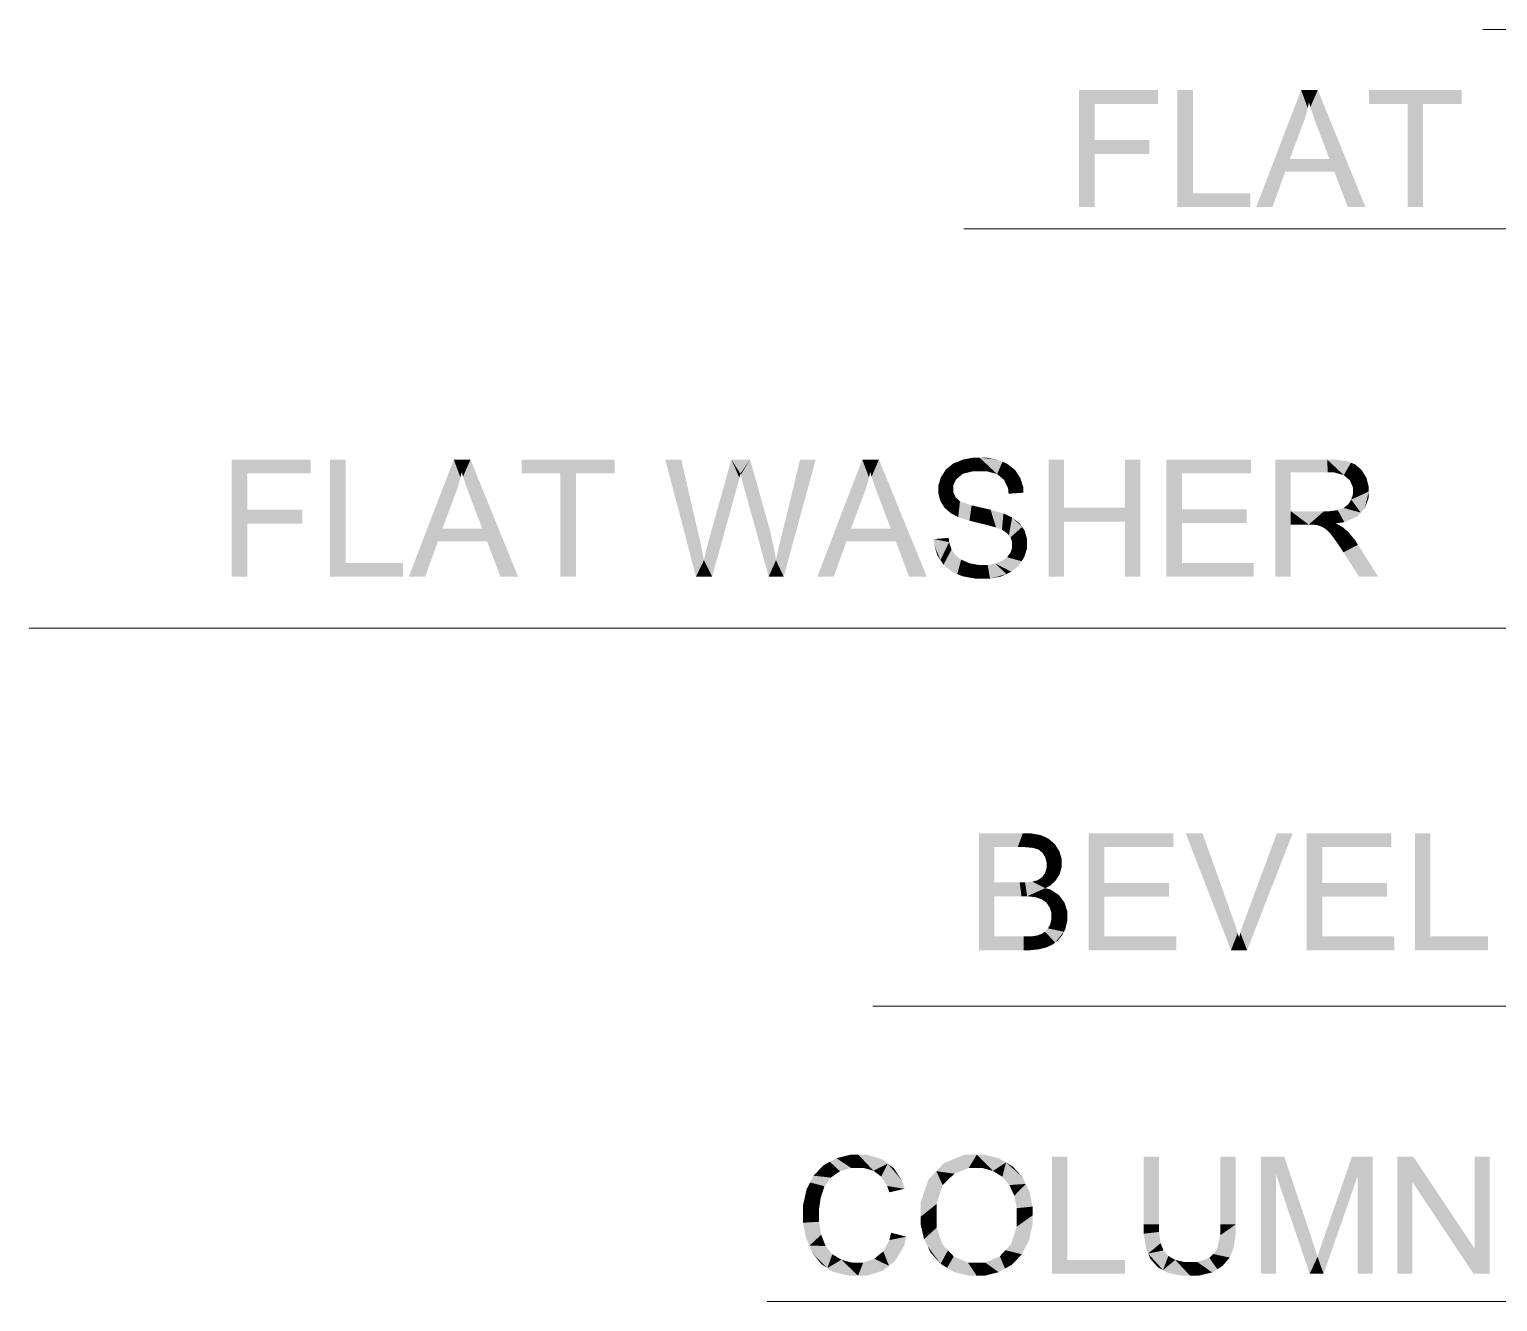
# Model space of a CAD drawing. Header units: millimetres. Extents: x 2 to 579, y 1 to 405.
# Drawn here: x 201.59 to 212.43, y 87.24 to 96.63 of the extents above; entities that cross this region are included whole.
import ezdxf

# ---------------------------------------------------------------- set-up
doc = ezdxf.new("R2010")
doc.units = ezdxf.units.MM
doc.linetypes.add('XKITLINE00', pattern=[0])
doc.layers.add('LinkedObject', color=7, linetype='Continuous', lineweight=0)

# ---------------------------------------------------------------- blocks, each defined once
blk = doc.blocks.new('*A4')
at = {"layer": 'LinkedObject'}
for points in [[(209.45, 95.815), (209.336, 95.321), (209.336, 96.185)], [(209.45, 95.815), (209.336, 96.185), (209.45, 96.083)], [(209.918, 96.083), (209.336, 96.185), (209.918, 96.185)], [(209.45, 96.083), (209.336, 96.185), (209.918, 96.083)], [(210.176, 96.185), (210.062, 95.321), (210.062, 96.185)], [(210.176, 95.423), (210.062, 95.321), (210.176, 96.185)], [(210.975, 96.185), (210.986, 95.929), (210.643, 95.321)], [(210.986, 95.929), (210.975, 96.185), (211.001, 95.97)], [(211.001, 95.97), (210.975, 96.185), (211.024, 96.052)], [(211.024, 96.052), (210.975, 96.185), (211.033, 96.094)], [(211.098, 96.185), (211.033, 96.094), (210.975, 96.185)], [(211.033, 96.094), (211.098, 96.185), (211.043, 96.059)], [(211.043, 96.059), (211.098, 96.185), (211.074, 95.969)], [(211.074, 95.969), (211.098, 96.185), (211.094, 95.914)], [(211.094, 95.914), (211.098, 96.185), (211.184, 95.676)], [(211.184, 95.676), (211.098, 96.185), (211.22, 95.583)], [(211.22, 95.583), (211.098, 96.185), (211.45, 95.321)], [(211.477, 96.185), (211.761, 96.083), (211.477, 96.083)], [(211.875, 96.083), (211.761, 96.083), (211.477, 96.185)], [(211.875, 96.083), (211.477, 96.185), (212.161, 96.185)], [(211.875, 96.083), (212.161, 96.185), (212.161, 96.083)], [(211.761, 95.321), (211.875, 96.083), (211.875, 95.321)], [(211.761, 96.083), (211.875, 96.083), (211.761, 95.321)], [(210.643, 95.321), (210.986, 95.929), (210.891, 95.676)], [(209.45, 95.713), (209.336, 95.321), (209.45, 95.815)], [(209.855, 95.713), (209.45, 95.815), (209.855, 95.815)], [(209.45, 95.713), (209.45, 95.815), (209.855, 95.713)], [(209.336, 95.321), (209.45, 95.713), (209.45, 95.321)], [(210.858, 95.583), (210.643, 95.321), (210.891, 95.676)], [(210.643, 95.321), (210.858, 95.583), (210.763, 95.321)], [(210.891, 95.676), (211.22, 95.583), (210.858, 95.583)], [(211.184, 95.676), (211.22, 95.583), (210.891, 95.676)], [(211.22, 95.583), (211.45, 95.321), (211.32, 95.321)], [(210.062, 95.321), (210.176, 95.423), (210.601, 95.321)], [(210.601, 95.321), (210.176, 95.423), (210.601, 95.423)], [(203.196, 93.088), (203.082, 92.594), (203.082, 93.458)], [(203.196, 93.088), (203.082, 93.458), (203.196, 93.356)], [(203.665, 93.356), (203.082, 93.458), (203.665, 93.458)], [(203.196, 93.356), (203.082, 93.458), (203.665, 93.356)], [(203.922, 93.458), (203.808, 92.594), (203.808, 93.458)], [(203.922, 92.696), (203.808, 92.594), (203.922, 93.458)], [(204.721, 93.458), (204.732, 93.202), (204.389, 92.594)], [(204.732, 93.202), (204.721, 93.458), (204.747, 93.243)], [(204.747, 93.243), (204.721, 93.458), (204.77, 93.326)], [(204.77, 93.326), (204.721, 93.458), (204.779, 93.367)], [(204.844, 93.458), (204.779, 93.367), (204.721, 93.458)], [(204.779, 93.367), (204.844, 93.458), (204.789, 93.332)], [(204.789, 93.332), (204.844, 93.458), (204.82, 93.242)], [(204.82, 93.242), (204.844, 93.458), (204.84, 93.188)], [(204.84, 93.188), (204.844, 93.458), (204.931, 92.949)], [(204.931, 92.949), (204.844, 93.458), (204.966, 92.856)], [(204.966, 92.856), (204.844, 93.458), (205.196, 92.594)], [(205.223, 93.458), (205.508, 93.356), (205.223, 93.356)], [(205.622, 93.356), (205.508, 93.356), (205.223, 93.458)], [(205.622, 93.356), (205.223, 93.458), (205.908, 93.458)], [(205.622, 93.356), (205.908, 93.458), (205.908, 93.356)], [(206.4, 93.458), (206.509, 92.594), (206.282, 93.458)], [(206.53, 92.892), (206.509, 92.594), (206.4, 93.458)], [(206.77, 93.458), (206.81, 93.252), (206.606, 92.874)], [(206.81, 93.252), (206.77, 93.458), (206.816, 93.273)], [(206.816, 93.273), (206.77, 93.458), (206.829, 93.324)], [(206.829, 93.324), (206.77, 93.458), (206.836, 93.354)], [(206.908, 93.458), (206.836, 93.354), (206.77, 93.458)], [(206.836, 93.354), (206.908, 93.458), (206.838, 93.344)], [(206.838, 93.344), (206.908, 93.458), (206.852, 93.293)], [(206.852, 93.293), (206.908, 93.458), (206.864, 93.252)], [(206.864, 93.252), (206.908, 93.458), (207.031, 93.02)], [(207.392, 93.458), (207.142, 92.903), (207.277, 93.458)], [(207.156, 92.594), (207.142, 92.903), (207.392, 93.458)], [(207.736, 93.458), (207.748, 93.202), (207.404, 92.594)], [(207.748, 93.202), (207.736, 93.458), (207.762, 93.243)], [(207.762, 93.243), (207.736, 93.458), (207.786, 93.326)], [(207.786, 93.326), (207.736, 93.458), (207.794, 93.367)], [(207.859, 93.458), (207.794, 93.367), (207.736, 93.458)], [(207.794, 93.367), (207.859, 93.458), (207.805, 93.332)], [(207.805, 93.332), (207.859, 93.458), (207.835, 93.242)], [(207.835, 93.242), (207.859, 93.458), (207.855, 93.188)], [(207.855, 93.188), (207.859, 93.458), (207.946, 92.949)], [(207.946, 92.949), (207.859, 93.458), (207.982, 92.856)], [(207.982, 92.856), (207.859, 93.458), (208.212, 92.594)], [(208.407, 93.429), (208.455, 93.334), (208.353, 93.385)], [(208.478, 93.353), (208.407, 93.429), (208.443, 93.443)], [(208.455, 93.334), (208.407, 93.429), (208.478, 93.353)], [(208.479, 93.458), (208.554, 93.372), (208.443, 93.443)], [(208.443, 93.443), (208.554, 93.372), (208.478, 93.353)], [(208.558, 93.473), (208.554, 93.372), (208.479, 93.458)], [(208.601, 93.473), (208.554, 93.372), (208.558, 93.473)], [(208.554, 93.372), (208.601, 93.473), (208.606, 93.372)], [(208.601, 93.473), (208.655, 93.372), (208.606, 93.372)], [(208.734, 93.457), (208.601, 93.473), (208.649, 93.473)], [(208.771, 93.442), (208.601, 93.473), (208.734, 93.457)], [(208.731, 93.351), (208.601, 93.473), (208.771, 93.442)], [(208.655, 93.372), (208.601, 93.473), (208.731, 93.351)], [(208.771, 93.442), (208.756, 93.33), (208.731, 93.351)], [(208.807, 93.426), (208.756, 93.33), (208.771, 93.442)], [(208.756, 93.33), (208.807, 93.426), (208.782, 93.309)], [(208.782, 93.309), (208.807, 93.426), (208.883, 93.351)], [(208.883, 93.351), (208.807, 93.426), (208.864, 93.381)], [(209.225, 93.103), (209.111, 92.594), (209.111, 93.458)], [(209.225, 93.103), (209.111, 93.458), (209.225, 93.458)], [(209.789, 93.458), (209.675, 93.103), (209.675, 93.458)], [(209.675, 93.001), (209.675, 93.103), (209.789, 93.458)], [(209.675, 93.001), (209.789, 93.458), (209.789, 92.594)], [(210.095, 93.092), (209.981, 92.594), (209.981, 93.458)], [(210.095, 93.092), (209.981, 93.458), (210.095, 93.356)], [(210.605, 93.356), (209.981, 93.458), (210.605, 93.458)], [(210.095, 93.356), (209.981, 93.458), (210.605, 93.356)], [(210.899, 93.077), (210.785, 92.594), (210.785, 93.458)], [(210.785, 93.458), (210.899, 93.363), (210.899, 93.077)], [(211.172, 93.363), (210.785, 93.458), (211.167, 93.458)], [(210.899, 93.363), (210.785, 93.458), (211.172, 93.363)], [(211.167, 93.458), (211.22, 93.363), (211.172, 93.363)], [(211.313, 93.446), (211.167, 93.458), (211.225, 93.458)], [(211.343, 93.435), (211.167, 93.458), (211.313, 93.446)], [(211.29, 93.343), (211.167, 93.458), (211.343, 93.435)], [(211.22, 93.363), (211.167, 93.458), (211.29, 93.343)], [(211.343, 93.435), (211.313, 93.324), (211.29, 93.343)], [(211.373, 93.423), (211.313, 93.324), (211.343, 93.435)], [(211.313, 93.324), (211.373, 93.423), (211.335, 93.304)], [(211.335, 93.304), (211.373, 93.423), (211.439, 93.353)], [(211.439, 93.353), (211.373, 93.423), (211.421, 93.382)], [(205.508, 92.594), (205.622, 93.356), (205.622, 92.594)], [(205.508, 93.356), (205.622, 93.356), (205.508, 92.594)], [(208.335, 93.357), (208.298, 93.235), (208.316, 93.328)], [(208.431, 93.315), (208.298, 93.235), (208.335, 93.357)], [(208.316, 93.328), (208.298, 93.235), (208.298, 93.267)], [(208.407, 93.269), (208.298, 93.235), (208.431, 93.315)], [(208.353, 93.385), (208.455, 93.334), (208.335, 93.357)], [(208.335, 93.357), (208.455, 93.334), (208.431, 93.315)], [(208.883, 93.351), (208.812, 93.247), (208.782, 93.309)], [(208.903, 93.321), (208.812, 93.247), (208.883, 93.351)], [(208.924, 93.253), (208.812, 93.247), (208.903, 93.321)], [(211.439, 93.353), (211.357, 93.253), (211.335, 93.304)], [(211.457, 93.323), (211.357, 93.253), (211.439, 93.353)], [(211.474, 93.258), (211.357, 93.253), (211.457, 93.323)], [(204.389, 92.594), (204.732, 93.202), (204.637, 92.949)], [(206.606, 92.874), (206.81, 93.252), (206.628, 92.594)], [(207.031, 93.02), (207.045, 92.594), (206.864, 93.252)], [(207.404, 92.594), (207.748, 93.202), (207.652, 92.949)], [(208.298, 93.235), (208.407, 93.269), (208.407, 93.242)], [(208.407, 93.219), (208.298, 93.235), (208.407, 93.242)], [(208.298, 93.235), (208.407, 93.219), (208.298, 93.205)], [(208.298, 93.205), (208.407, 93.219), (208.313, 93.151)], [(208.313, 93.151), (208.407, 93.219), (208.328, 93.127)], [(208.328, 93.127), (208.407, 93.219), (208.424, 93.18)], [(208.926, 93.214), (208.812, 93.247), (208.924, 93.253)], [(208.812, 93.247), (208.926, 93.214), (208.816, 93.206)], [(211.345, 93.163), (211.474, 93.222), (211.415, 93.067)], [(211.357, 93.202), (211.474, 93.222), (211.345, 93.163)], [(211.474, 93.222), (211.357, 93.253), (211.474, 93.258)], [(211.357, 93.253), (211.474, 93.222), (211.357, 93.223)], [(211.474, 93.222), (211.357, 93.202), (211.357, 93.223)], [(211.415, 93.067), (211.474, 93.222), (211.445, 93.099)], [(211.445, 93.099), (211.474, 93.222), (211.474, 93.176)], [(208.424, 93.18), (208.389, 93.063), (208.328, 93.127)], [(208.328, 93.127), (208.389, 93.063), (208.343, 93.103)], [(208.441, 93.165), (208.389, 93.063), (208.424, 93.18)], [(208.389, 93.063), (208.441, 93.165), (208.42, 93.046)], [(208.42, 93.046), (208.441, 93.165), (208.457, 93.15)], [(208.42, 93.046), (208.457, 93.15), (208.444, 93.034)], [(208.444, 93.034), (208.457, 93.15), (208.527, 93.007)], [(208.527, 93.007), (208.457, 93.15), (208.543, 93.12)], [(208.527, 93.007), (208.543, 93.12), (208.586, 92.992)], [(208.586, 92.992), (208.543, 93.12), (208.613, 93.104)], [(208.586, 92.992), (208.613, 93.104), (208.646, 92.978)], [(208.646, 92.978), (208.613, 93.104), (208.683, 93.088)], [(209.225, 93.001), (209.111, 92.594), (209.225, 93.103)], [(209.225, 93.103), (209.675, 93.001), (209.225, 93.001)], [(209.675, 93.103), (209.675, 93.001), (209.225, 93.103)], [(210.095, 92.99), (209.981, 92.594), (210.095, 93.092)], [(210.573, 92.99), (210.095, 93.092), (210.573, 93.092)], [(210.095, 92.99), (210.095, 93.092), (210.573, 92.99)], [(211.267, 93.093), (211.415, 93.067), (211.245, 93.085)], [(211.289, 93.101), (211.415, 93.067), (211.267, 93.093)], [(211.415, 93.067), (211.289, 93.101), (211.322, 93.127)], [(211.334, 93.145), (211.415, 93.067), (211.322, 93.127)], [(211.345, 93.163), (211.415, 93.067), (211.334, 93.145)], [(203.196, 92.986), (203.082, 92.594), (203.196, 93.088)], [(203.082, 92.594), (203.196, 92.986), (203.196, 92.594)], [(203.602, 92.986), (203.196, 93.088), (203.602, 93.088)], [(203.196, 92.986), (203.196, 93.088), (203.602, 92.986)], [(207.054, 92.939), (207.045, 92.594), (207.031, 93.02)], [(208.646, 92.978), (208.683, 93.088), (208.723, 92.957)], [(208.723, 92.957), (208.683, 93.088), (208.74, 92.95)], [(208.74, 92.95), (208.683, 93.088), (208.767, 92.94)], [(208.778, 93.06), (208.767, 92.94), (208.683, 93.088)], [(208.804, 93.049), (208.767, 92.94), (208.778, 93.06)], [(208.767, 92.94), (208.804, 93.049), (208.806, 92.914)], [(208.806, 92.914), (208.804, 93.049), (208.842, 93.031)], [(208.806, 92.914), (208.842, 93.031), (208.818, 92.899)], [(208.818, 92.899), (208.842, 93.031), (208.83, 92.884)], [(208.842, 93.031), (208.916, 92.961), (208.83, 92.884)], [(208.916, 92.961), (208.842, 93.031), (208.898, 92.987)], [(209.111, 92.594), (209.225, 93.001), (209.225, 92.594)], [(209.675, 93.001), (209.789, 92.594), (209.675, 92.594)], [(210.095, 92.696), (209.981, 92.594), (210.095, 92.99)], [(210.899, 93.077), (210.899, 92.978), (210.785, 92.594)], [(211.031, 92.978), (210.899, 93.077), (211.144, 93.077)], [(210.899, 92.978), (210.899, 93.077), (211.031, 92.978)], [(211.031, 92.978), (211.144, 93.077), (211.053, 92.978)], [(211.053, 92.978), (211.144, 93.077), (211.085, 92.976)], [(211.085, 92.976), (211.144, 93.077), (211.095, 92.974)], [(211.095, 92.974), (211.144, 93.077), (211.108, 92.97)], [(211.108, 92.97), (211.144, 93.077), (211.134, 92.959)], [(211.134, 92.959), (211.144, 93.077), (211.184, 93.077)], [(211.134, 92.959), (211.184, 93.077), (211.147, 92.951)], [(211.184, 93.077), (211.231, 92.987), (211.147, 92.951)], [(211.147, 92.951), (211.231, 92.987), (211.16, 92.942)], [(211.231, 92.987), (211.189, 92.914), (211.16, 92.942)], [(211.245, 93.085), (211.231, 92.987), (211.184, 93.077)], [(211.254, 92.976), (211.189, 92.914), (211.231, 92.987)], [(211.231, 92.987), (211.245, 93.085), (211.294, 92.996)], [(211.385, 93.036), (211.245, 93.085), (211.415, 93.067)], [(211.294, 92.996), (211.245, 93.085), (211.385, 93.036)], [(204.605, 92.856), (204.389, 92.594), (204.637, 92.949)], [(204.637, 92.949), (204.966, 92.856), (204.605, 92.856)], [(204.931, 92.949), (204.966, 92.856), (204.637, 92.949)], [(206.541, 92.847), (206.509, 92.594), (206.53, 92.892)], [(206.606, 92.874), (206.628, 92.594), (206.603, 92.864)], [(207.088, 92.786), (207.045, 92.594), (207.054, 92.939)], [(207.142, 92.903), (207.156, 92.594), (207.129, 92.85)], [(207.62, 92.856), (207.404, 92.594), (207.652, 92.949)], [(207.652, 92.949), (207.982, 92.856), (207.62, 92.856)], [(207.946, 92.949), (207.982, 92.856), (207.652, 92.949)], [(208.377, 92.849), (208.266, 92.871), (208.374, 92.881)], [(208.83, 92.884), (208.916, 92.961), (208.842, 92.849)], [(208.842, 92.849), (208.916, 92.961), (208.934, 92.934)], [(208.842, 92.849), (208.934, 92.934), (208.842, 92.828)], [(208.842, 92.828), (208.934, 92.934), (208.842, 92.808)], [(208.934, 92.934), (208.952, 92.838), (208.842, 92.808)], [(208.952, 92.838), (208.934, 92.934), (208.952, 92.873)], [(210.785, 92.594), (210.899, 92.978), (210.899, 92.594)], [(211.189, 92.914), (211.254, 92.976), (211.205, 92.893)], [(211.205, 92.893), (211.254, 92.976), (211.221, 92.872)], [(211.221, 92.872), (211.254, 92.976), (211.3, 92.944)], [(211.3, 92.944), (211.262, 92.813), (211.221, 92.872)], [(211.3, 92.944), (211.254, 92.976), (211.289, 92.955)], [(211.325, 92.921), (211.262, 92.813), (211.3, 92.944)], [(211.373, 92.864), (211.262, 92.813), (211.325, 92.921)], [(204.389, 92.594), (204.605, 92.856), (204.51, 92.594)], [(204.966, 92.856), (205.196, 92.594), (205.066, 92.594)], [(206.559, 92.759), (206.509, 92.594), (206.541, 92.847)], [(206.583, 92.784), (206.628, 92.594), (206.567, 92.715)], [(206.603, 92.864), (206.628, 92.594), (206.583, 92.784)], [(207.099, 92.715), (207.045, 92.594), (207.088, 92.786)], [(207.129, 92.85), (207.156, 92.594), (207.107, 92.756)], [(207.404, 92.594), (207.62, 92.856), (207.525, 92.594)], [(207.982, 92.856), (208.212, 92.594), (208.082, 92.594)], [(208.266, 92.871), (208.313, 92.716), (208.267, 92.828)], [(208.377, 92.849), (208.313, 92.716), (208.266, 92.871)], [(208.267, 92.828), (208.313, 92.716), (208.29, 92.751)], [(208.395, 92.795), (208.313, 92.716), (208.377, 92.849)], [(208.313, 92.716), (208.395, 92.795), (208.335, 92.682)], [(208.335, 92.682), (208.395, 92.795), (208.397, 92.631)], [(208.409, 92.774), (208.397, 92.631), (208.395, 92.795)], [(208.423, 92.754), (208.397, 92.631), (208.409, 92.774)], [(208.83, 92.771), (208.932, 92.739), (208.817, 92.754)], [(208.83, 92.771), (208.952, 92.838), (208.932, 92.739)], [(208.842, 92.808), (208.952, 92.838), (208.83, 92.771)], [(208.932, 92.739), (208.952, 92.838), (208.952, 92.803)], [(211.262, 92.813), (211.373, 92.864), (211.287, 92.774)], [(211.287, 92.774), (211.373, 92.864), (211.395, 92.829)], [(211.287, 92.774), (211.395, 92.829), (211.402, 92.594)], [(211.402, 92.594), (211.395, 92.829), (211.544, 92.594)], [(203.808, 92.594), (203.922, 92.696), (204.347, 92.594)], [(204.347, 92.594), (203.922, 92.696), (204.347, 92.696)], [(206.567, 92.715), (206.509, 92.594), (206.559, 92.759)], [(206.567, 92.715), (206.628, 92.594), (206.509, 92.594)], [(207.099, 92.715), (207.156, 92.594), (207.045, 92.594)], [(207.107, 92.756), (207.156, 92.594), (207.099, 92.715)], [(208.423, 92.754), (208.437, 92.614), (208.397, 92.631)], [(208.466, 92.72), (208.437, 92.614), (208.423, 92.754)], [(208.437, 92.614), (208.466, 92.72), (208.476, 92.597)], [(208.496, 92.707), (208.476, 92.597), (208.466, 92.72)], [(208.525, 92.694), (208.476, 92.597), (208.496, 92.707)], [(208.525, 92.694), (208.574, 92.579), (208.476, 92.597)], [(208.591, 92.681), (208.574, 92.579), (208.525, 92.694)], [(208.591, 92.681), (208.633, 92.579), (208.574, 92.579)], [(208.628, 92.681), (208.633, 92.579), (208.591, 92.681)], [(208.628, 92.681), (208.679, 92.579), (208.633, 92.579)], [(208.661, 92.681), (208.679, 92.579), (208.628, 92.681)], [(208.718, 92.691), (208.799, 92.613), (208.661, 92.681)], [(208.661, 92.681), (208.799, 92.613), (208.679, 92.579)], [(208.743, 92.701), (208.893, 92.678), (208.718, 92.691)], [(208.836, 92.63), (208.718, 92.691), (208.893, 92.678)], [(208.799, 92.613), (208.718, 92.691), (208.836, 92.63)], [(208.768, 92.711), (208.893, 92.678), (208.743, 92.701)], [(208.805, 92.737), (208.912, 92.708), (208.768, 92.711)], [(208.768, 92.711), (208.912, 92.708), (208.893, 92.678)], [(208.817, 92.754), (208.932, 92.739), (208.805, 92.737)], [(208.912, 92.708), (208.805, 92.737), (208.932, 92.739)], [(209.981, 92.594), (210.095, 92.696), (210.625, 92.594)], [(210.625, 92.594), (210.095, 92.696), (210.625, 92.696)], [(208.679, 92.579), (208.799, 92.613), (208.762, 92.596)], [(208.597, 90.701), (208.711, 90.236), (208.597, 89.837)], [(208.711, 90.338), (208.711, 90.236), (208.597, 90.701)], [(208.597, 90.701), (208.711, 90.599), (208.711, 90.338)], [(208.884, 90.599), (208.597, 90.701), (208.921, 90.701)], [(208.711, 90.599), (208.597, 90.701), (208.884, 90.599)], [(208.884, 90.599), (208.921, 90.701), (208.931, 90.599)], [(208.921, 90.701), (208.997, 90.593), (208.931, 90.599)], [(208.971, 90.701), (208.997, 90.593), (208.921, 90.701)], [(209.05, 90.688), (208.997, 90.593), (208.971, 90.701)], [(208.997, 90.593), (209.05, 90.688), (209.016, 90.587)], [(209.016, 90.587), (209.05, 90.688), (209.035, 90.581)], [(209.035, 90.581), (209.05, 90.688), (209.08, 90.675)], [(209.08, 90.675), (209.065, 90.558), (209.035, 90.581)], [(209.11, 90.661), (209.065, 90.558), (209.08, 90.675)], [(209.157, 90.621), (209.065, 90.558), (209.11, 90.661)], [(209.174, 90.594), (209.065, 90.558), (209.157, 90.621)], [(209.522, 90.334), (209.408, 89.837), (209.408, 90.701)], [(209.522, 90.334), (209.408, 90.701), (209.522, 90.599)], [(210.033, 90.599), (209.408, 90.701), (210.033, 90.701)], [(209.522, 90.599), (209.408, 90.701), (210.033, 90.599)], [(210.247, 90.701), (210.457, 89.837), (210.123, 90.701)], [(210.471, 90.073), (210.457, 89.837), (210.247, 90.701)], [(210.913, 90.701), (210.563, 90.073), (210.796, 90.701)], [(210.576, 89.837), (210.563, 90.073), (210.913, 90.701)], [(211.131, 90.334), (211.017, 89.837), (211.017, 90.701)], [(211.131, 90.334), (211.017, 90.701), (211.131, 90.599)], [(211.642, 90.599), (211.017, 90.701), (211.642, 90.701)], [(211.131, 90.599), (211.017, 90.701), (211.642, 90.599)], [(211.929, 90.701), (211.815, 89.837), (211.815, 90.701)], [(211.929, 89.939), (211.815, 89.837), (211.929, 90.701)], [(209.065, 90.558), (209.174, 90.594), (209.075, 90.542)], [(209.174, 90.594), (209.085, 90.526), (209.075, 90.542)], [(209.085, 90.526), (209.174, 90.594), (209.096, 90.488)], [(209.096, 90.488), (209.174, 90.594), (209.208, 90.48)], [(209.208, 90.509), (209.174, 90.594), (209.191, 90.567)], [(209.208, 90.48), (209.174, 90.594), (209.208, 90.509)], [(209.178, 90.375), (209.062, 90.376), (209.085, 90.406)], [(209.085, 90.406), (209.208, 90.48), (209.178, 90.375)], [(209.096, 90.444), (209.208, 90.48), (209.085, 90.406)], [(209.208, 90.48), (209.096, 90.466), (209.096, 90.488)], [(209.096, 90.466), (209.208, 90.48), (209.096, 90.444)], [(209.178, 90.375), (209.208, 90.48), (209.193, 90.4)], [(209.193, 90.4), (209.208, 90.48), (209.208, 90.452)], [(208.911, 90.236), (208.711, 90.338), (208.898, 90.338)], [(208.711, 90.236), (208.711, 90.338), (208.911, 90.236)], [(208.953, 90.236), (208.898, 90.338), (208.937, 90.338)], [(208.911, 90.236), (208.898, 90.338), (208.953, 90.236)], [(208.991, 90.343), (209.087, 90.296), (208.937, 90.338)], [(208.937, 90.338), (209.087, 90.296), (208.953, 90.236)], [(208.953, 90.236), (209.087, 90.296), (209.016, 90.229)], [(209.008, 90.348), (209.118, 90.311), (208.991, 90.343)], [(209.087, 90.296), (208.991, 90.343), (209.118, 90.311)], [(209.03, 90.354), (209.118, 90.311), (209.008, 90.348)], [(209.087, 90.296), (209.038, 90.221), (209.016, 90.229)], [(209.062, 90.376), (209.118, 90.311), (209.03, 90.354)], [(209.038, 90.221), (209.087, 90.296), (209.06, 90.214)], [(209.06, 90.214), (209.087, 90.296), (209.095, 90.189)], [(209.163, 90.351), (209.062, 90.376), (209.178, 90.375)], [(209.118, 90.311), (209.062, 90.376), (209.163, 90.351)], [(209.186, 90.246), (209.087, 90.296), (209.126, 90.285)], [(209.095, 90.189), (209.087, 90.296), (209.186, 90.246)], [(209.522, 90.232), (209.408, 89.837), (209.522, 90.334)], [(210.001, 90.232), (209.522, 90.334), (210.001, 90.334)], [(209.522, 90.232), (209.522, 90.334), (210.001, 90.232)], [(211.131, 90.232), (211.017, 89.837), (211.131, 90.334)], [(211.61, 90.232), (211.131, 90.334), (211.61, 90.334)], [(211.131, 90.232), (211.131, 90.334), (211.61, 90.232)], [(208.597, 89.837), (208.711, 90.236), (208.711, 89.939)], [(209.095, 90.189), (209.186, 90.246), (209.107, 90.171)], [(209.107, 90.171), (209.186, 90.246), (209.119, 90.154)], [(209.119, 90.154), (209.186, 90.246), (209.207, 90.218)], [(209.207, 90.218), (209.132, 90.112), (209.119, 90.154)], [(209.228, 90.19), (209.132, 90.112), (209.207, 90.218)], [(209.249, 90.125), (209.132, 90.112), (209.228, 90.19)], [(209.522, 89.939), (209.408, 89.837), (209.522, 90.232)], [(211.131, 89.939), (211.017, 89.837), (211.131, 90.232)], [(209.123, 90.03), (209.249, 90.087), (209.224, 89.974)], [(209.132, 90.067), (209.249, 90.087), (209.123, 90.03)], [(209.249, 90.087), (209.132, 90.112), (209.249, 90.125)], [(209.132, 90.112), (209.249, 90.087), (209.132, 90.087)], [(209.249, 90.087), (209.132, 90.067), (209.132, 90.087)], [(209.224, 89.974), (209.249, 90.087), (209.237, 90)], [(209.237, 90), (209.249, 90.087), (209.249, 90.057)], [(210.485, 90.035), (210.457, 89.837), (210.471, 90.073)], [(210.563, 90.073), (210.576, 89.837), (210.55, 90.037)], [(209.058, 89.958), (209.142, 89.88), (209.025, 89.946)], [(209.16, 89.894), (209.058, 89.958), (209.084, 89.975)], [(209.142, 89.88), (209.058, 89.958), (209.16, 89.894)], [(209.106, 89.999), (209.224, 89.974), (209.084, 89.975)], [(209.084, 89.975), (209.224, 89.974), (209.16, 89.894)], [(209.115, 90.014), (209.224, 89.974), (209.106, 89.999)], [(209.224, 89.974), (209.115, 90.014), (209.123, 90.03)], [(209.16, 89.894), (209.224, 89.974), (209.179, 89.908)], [(209.179, 89.908), (209.224, 89.974), (209.211, 89.948)], [(210.507, 89.964), (210.457, 89.837), (210.485, 90.035)], [(210.517, 89.931), (210.457, 89.837), (210.507, 89.964)], [(210.527, 89.967), (210.576, 89.837), (210.517, 89.931)], [(210.55, 90.037), (210.576, 89.837), (210.527, 89.967)], [(208.711, 89.939), (208.927, 89.837), (208.597, 89.837)], [(208.927, 89.939), (208.927, 89.837), (208.711, 89.939)], [(208.927, 89.939), (208.968, 89.837), (208.927, 89.837)], [(208.955, 89.939), (208.968, 89.837), (208.927, 89.939)], [(208.994, 89.941), (209.037, 89.844), (208.955, 89.939)], [(208.955, 89.939), (209.037, 89.844), (208.968, 89.837)], [(209.005, 89.943), (209.037, 89.844), (208.994, 89.941)], [(209.066, 89.851), (209.005, 89.943), (209.025, 89.946)], [(209.037, 89.844), (209.005, 89.943), (209.066, 89.851)], [(209.025, 89.946), (209.142, 89.88), (209.066, 89.851)], [(209.066, 89.851), (209.142, 89.88), (209.094, 89.858)], [(209.408, 89.837), (209.522, 89.939), (210.053, 89.837)], [(210.053, 89.837), (209.522, 89.939), (210.053, 89.939)], [(210.457, 89.837), (210.517, 89.931), (210.576, 89.837)], [(211.017, 89.837), (211.131, 89.939), (211.662, 89.837)], [(211.662, 89.837), (211.131, 89.939), (211.662, 89.939)], [(211.815, 89.837), (211.929, 89.939), (212.354, 89.837)], [(212.354, 89.837), (211.929, 89.939), (212.354, 89.939)], [(207.649, 88.329), (207.654, 88.231), (207.545, 88.303)], [(207.707, 88.329), (207.654, 88.231), (207.649, 88.329)], [(207.654, 88.231), (207.707, 88.329), (207.704, 88.231)], [(207.707, 88.329), (207.747, 88.231), (207.704, 88.231)], [(207.88, 88.296), (207.707, 88.329), (207.771, 88.329)], [(207.924, 88.263), (207.707, 88.329), (207.88, 88.296)], [(207.819, 88.21), (207.707, 88.329), (207.924, 88.263)], [(207.747, 88.231), (207.707, 88.329), (207.819, 88.21)], [(208.49, 88.329), (208.283, 88.207), (208.341, 88.268)], [(208.581, 88.329), (208.283, 88.207), (208.49, 88.329)], [(208.521, 88.23), (208.283, 88.207), (208.581, 88.329)], [(208.521, 88.23), (208.581, 88.329), (208.582, 88.23)], [(208.581, 88.329), (208.624, 88.23), (208.582, 88.23)], [(208.749, 88.3), (208.581, 88.329), (208.641, 88.329)], [(208.797, 88.272), (208.581, 88.329), (208.749, 88.3)], [(208.701, 88.209), (208.581, 88.329), (208.797, 88.272)], [(208.624, 88.23), (208.581, 88.329), (208.701, 88.209)], [(207.45, 88.251), (207.504, 88.16), (207.376, 88.174)], [(207.497, 88.277), (207.504, 88.16), (207.45, 88.251)], [(207.545, 88.303), (207.654, 88.231), (207.497, 88.277)], [(207.497, 88.277), (207.654, 88.231), (207.571, 88.207)], [(207.504, 88.16), (207.497, 88.277), (207.538, 88.184)], [(207.538, 88.184), (207.497, 88.277), (207.571, 88.207)], [(207.819, 88.21), (207.924, 88.263), (207.848, 88.188)], [(207.924, 88.263), (207.876, 88.167), (207.848, 88.188)], [(207.876, 88.167), (207.924, 88.263), (207.92, 88.098)], [(207.92, 88.098), (207.924, 88.263), (208.047, 88.077)], [(208.03, 88.137), (207.924, 88.263), (207.968, 88.23)], [(208.047, 88.077), (207.924, 88.263), (208.03, 88.137)], [(208.416, 88.189), (208.283, 88.207), (208.521, 88.23)], [(208.701, 88.209), (208.797, 88.272), (208.736, 88.187)], [(208.797, 88.272), (208.77, 88.166), (208.736, 88.187)], [(208.77, 88.166), (208.797, 88.272), (208.822, 88.105)], [(208.918, 88.164), (208.797, 88.272), (208.845, 88.243)], [(208.943, 88.113), (208.797, 88.272), (208.918, 88.164)], [(208.822, 88.105), (208.797, 88.272), (208.943, 88.113)], [(209.25, 88.314), (209.136, 87.45), (209.136, 88.314)], [(209.25, 87.552), (209.136, 87.45), (209.25, 88.314)], [(209.927, 88.314), (209.813, 87.815), (209.813, 88.314)], [(209.927, 87.815), (209.813, 87.815), (209.927, 88.314)], [(210.492, 88.314), (210.378, 87.815), (210.378, 88.314)], [(210.492, 87.815), (210.378, 87.815), (210.492, 88.314)], [(210.679, 88.314), (210.789, 88.186), (210.679, 87.45)], [(210.789, 88.186), (210.679, 88.314), (210.851, 88.314)], [(210.789, 88.186), (210.851, 88.314), (211.038, 87.45)], [(211.038, 87.45), (210.851, 88.314), (211.055, 87.703)], [(211.35, 88.314), (211.393, 88.173), (211.142, 87.714)], [(211.502, 88.314), (211.393, 88.173), (211.35, 88.314)], [(211.393, 87.45), (211.502, 88.314), (211.502, 87.45)], [(211.393, 88.173), (211.502, 88.314), (211.393, 87.45)], [(211.686, 88.314), (211.795, 88.128), (211.686, 87.45)], [(211.795, 88.128), (211.686, 88.314), (211.803, 88.314)], [(211.795, 88.128), (211.803, 88.314), (212.248, 87.45)], [(212.248, 87.45), (211.803, 88.314), (212.256, 87.636)], [(212.366, 88.314), (212.256, 87.636), (212.256, 88.314)], [(212.366, 87.45), (212.256, 87.636), (212.366, 88.314)], [(207.444, 88.055), (207.325, 88.074), (207.351, 88.124)], [(207.376, 88.174), (207.504, 88.16), (207.351, 88.124)], [(207.351, 88.124), (207.504, 88.16), (207.457, 88.096)], [(207.444, 88.055), (207.351, 88.124), (207.457, 88.096)], [(208.283, 88.207), (208.167, 87.871), (208.225, 88.147)], [(208.329, 88.105), (208.167, 87.871), (208.283, 88.207)], [(208.225, 88.147), (208.167, 87.871), (208.167, 87.978)], [(208.285, 87.966), (208.167, 87.871), (208.329, 88.105)], [(208.283, 88.207), (208.416, 88.189), (208.373, 88.147)], [(208.329, 88.105), (208.283, 88.207), (208.373, 88.147)], [(208.822, 88.105), (208.943, 88.113), (208.84, 88.065)], [(208.943, 88.113), (208.858, 88.026), (208.84, 88.065)], [(208.858, 88.026), (208.943, 88.113), (208.876, 87.934)], [(208.876, 87.934), (208.943, 88.113), (208.993, 87.946)], [(208.993, 87.946), (208.943, 88.113), (208.968, 88.061)], [(210.679, 87.45), (210.789, 88.186), (210.789, 87.45)], [(211.142, 87.714), (211.393, 88.173), (211.141, 87.45)], [(211.686, 87.45), (211.795, 88.128), (211.795, 87.45)], [(207.43, 88.015), (207.299, 87.956), (207.325, 88.074)], [(207.417, 87.932), (207.299, 87.956), (207.43, 88.015)], [(207.43, 88.015), (207.325, 88.074), (207.444, 88.055)], [(207.92, 88.098), (208.047, 88.077), (207.935, 88.051)], [(207.299, 87.956), (207.417, 87.932), (207.299, 87.889)], [(207.299, 87.889), (207.417, 87.932), (207.417, 87.889)], [(207.417, 87.889), (207.299, 87.827), (207.299, 87.889)], [(207.417, 87.834), (207.299, 87.827), (207.417, 87.889)], [(208.167, 87.871), (208.285, 87.966), (208.285, 87.869)], [(208.876, 87.881), (208.993, 87.946), (208.993, 87.881)], [(208.876, 87.934), (208.993, 87.946), (208.876, 87.881)], [(207.417, 87.834), (207.345, 87.657), (207.299, 87.827)], [(207.299, 87.827), (207.345, 87.657), (207.322, 87.711)], [(207.433, 87.738), (207.345, 87.657), (207.417, 87.834)], [(208.167, 87.871), (208.285, 87.791), (208.167, 87.814)], [(208.285, 87.791), (208.167, 87.871), (208.285, 87.869)], [(208.167, 87.814), (208.285, 87.791), (208.192, 87.706)], [(208.192, 87.706), (208.285, 87.791), (208.217, 87.655)], [(208.217, 87.655), (208.285, 87.791), (208.327, 87.668)], [(208.834, 87.669), (208.993, 87.881), (208.94, 87.646)], [(208.876, 87.798), (208.993, 87.881), (208.834, 87.669)], [(208.993, 87.881), (208.876, 87.798), (208.876, 87.881)], [(208.94, 87.646), (208.993, 87.881), (208.967, 87.698)], [(208.967, 87.698), (208.993, 87.881), (208.993, 87.815)], [(209.927, 87.815), (209.813, 87.746), (209.813, 87.815)], [(209.927, 87.759), (209.813, 87.746), (209.927, 87.815)], [(210.352, 87.624), (210.492, 87.815), (210.463, 87.608)], [(210.378, 87.734), (210.492, 87.815), (210.352, 87.624)], [(210.492, 87.815), (210.378, 87.734), (210.378, 87.815)], [(210.463, 87.608), (210.492, 87.815), (210.478, 87.647)], [(210.478, 87.647), (210.492, 87.815), (210.492, 87.75)], [(207.345, 87.657), (207.433, 87.738), (207.449, 87.697)], [(207.465, 87.656), (207.345, 87.657), (207.449, 87.697)], [(207.891, 87.616), (208.062, 87.724), (207.933, 87.509)], [(207.936, 87.699), (208.062, 87.724), (207.891, 87.616)], [(207.933, 87.509), (208.062, 87.724), (207.979, 87.546)], [(208.062, 87.724), (207.936, 87.699), (207.948, 87.753)], [(207.979, 87.546), (208.062, 87.724), (208.044, 87.654)], [(209.927, 87.759), (209.846, 87.599), (209.813, 87.746)], [(209.813, 87.746), (209.846, 87.599), (209.83, 87.638)], [(209.938, 87.676), (209.846, 87.599), (209.927, 87.759)], [(209.846, 87.599), (209.938, 87.676), (209.948, 87.65)], [(211.069, 87.66), (211.038, 87.45), (211.055, 87.703)], [(211.142, 87.714), (211.141, 87.45), (211.126, 87.668)], [(207.345, 87.657), (207.478, 87.492), (207.368, 87.603)], [(207.465, 87.656), (207.478, 87.492), (207.345, 87.657)], [(207.368, 87.603), (207.478, 87.492), (207.434, 87.521)], [(207.515, 87.594), (207.478, 87.492), (207.465, 87.656)], [(207.478, 87.492), (207.515, 87.594), (207.549, 87.574)], [(207.582, 87.554), (207.478, 87.492), (207.549, 87.574)], [(207.933, 87.509), (207.825, 87.561), (207.858, 87.589)], [(207.891, 87.616), (207.933, 87.509), (207.858, 87.589)], [(208.327, 87.668), (208.314, 87.524), (208.217, 87.655)], [(208.217, 87.655), (208.314, 87.524), (208.242, 87.604)], [(208.369, 87.623), (208.314, 87.524), (208.327, 87.668)], [(208.314, 87.524), (208.369, 87.623), (208.362, 87.494)], [(208.362, 87.494), (208.369, 87.623), (208.411, 87.578)], [(208.411, 87.578), (208.58, 87.436), (208.362, 87.494)], [(208.516, 87.533), (208.58, 87.436), (208.411, 87.578)], [(208.79, 87.489), (208.644, 87.533), (208.751, 87.579)], [(208.792, 87.624), (208.839, 87.516), (208.751, 87.579)], [(208.751, 87.579), (208.839, 87.516), (208.79, 87.489)], [(208.94, 87.646), (208.792, 87.624), (208.834, 87.669)], [(208.914, 87.594), (208.792, 87.624), (208.94, 87.646)], [(208.839, 87.516), (208.792, 87.624), (208.914, 87.594)], [(209.959, 87.623), (209.846, 87.599), (209.948, 87.65)], [(209.959, 87.623), (209.956, 87.477), (209.846, 87.599)], [(209.846, 87.599), (209.956, 87.477), (209.863, 87.559)], [(209.995, 87.582), (209.956, 87.477), (209.959, 87.623)], [(209.956, 87.477), (209.995, 87.582), (210.02, 87.567)], [(210.046, 87.553), (209.956, 87.477), (210.02, 87.567)], [(210.357, 87.484), (210.208, 87.538), (210.298, 87.567)], [(210.325, 87.596), (210.395, 87.508), (210.298, 87.567)], [(210.298, 87.567), (210.395, 87.508), (210.357, 87.484)], [(210.463, 87.608), (210.325, 87.596), (210.352, 87.624)], [(210.448, 87.57), (210.325, 87.596), (210.463, 87.608)], [(210.395, 87.508), (210.325, 87.596), (210.448, 87.57)], [(211.09, 87.596), (211.038, 87.45), (211.069, 87.66)], [(211.096, 87.575), (211.038, 87.45), (211.09, 87.596)], [(211.038, 87.45), (211.096, 87.575), (211.141, 87.45)], [(211.103, 87.599), (211.141, 87.45), (211.096, 87.575)], [(211.126, 87.668), (211.141, 87.45), (211.103, 87.599)], [(212.256, 87.636), (212.366, 87.45), (212.248, 87.45)], [(207.582, 87.554), (207.705, 87.436), (207.478, 87.492)], [(207.478, 87.492), (207.705, 87.436), (207.521, 87.464)], [(207.521, 87.464), (207.705, 87.436), (207.635, 87.436)], [(207.656, 87.533), (207.705, 87.436), (207.582, 87.554)], [(207.705, 87.436), (207.656, 87.533), (207.695, 87.533)], [(207.743, 87.533), (207.705, 87.436), (207.695, 87.533)], [(207.743, 87.533), (207.933, 87.509), (207.705, 87.436)], [(207.705, 87.436), (207.933, 87.509), (207.772, 87.436)], [(207.825, 87.561), (207.933, 87.509), (207.743, 87.533)], [(207.772, 87.436), (207.933, 87.509), (207.886, 87.473)], [(208.362, 87.494), (208.58, 87.436), (208.41, 87.465)], [(208.41, 87.465), (208.58, 87.436), (208.519, 87.436)], [(208.58, 87.436), (208.516, 87.533), (208.58, 87.533)], [(208.58, 87.436), (208.644, 87.533), (208.637, 87.436)], [(208.644, 87.533), (208.58, 87.436), (208.58, 87.533)], [(208.637, 87.436), (208.644, 87.533), (208.742, 87.462)], [(208.742, 87.462), (208.644, 87.533), (208.79, 87.489)], [(209.136, 87.45), (209.25, 87.552), (209.675, 87.45)], [(209.675, 87.45), (209.25, 87.552), (209.675, 87.552)], [(209.863, 87.559), (209.956, 87.477), (209.918, 87.498)], [(210.046, 87.553), (210.155, 87.436), (209.956, 87.477)], [(209.956, 87.477), (210.155, 87.436), (209.995, 87.456)], [(209.995, 87.456), (210.155, 87.436), (210.094, 87.436)], [(210.108, 87.538), (210.155, 87.436), (210.046, 87.553)], [(210.155, 87.436), (210.108, 87.538), (210.145, 87.538)], [(210.208, 87.538), (210.155, 87.436), (210.145, 87.538)], [(210.155, 87.436), (210.208, 87.538), (210.217, 87.436)], [(210.318, 87.46), (210.208, 87.538), (210.357, 87.484)], [(210.217, 87.436), (210.208, 87.538), (210.318, 87.46)]]:
    blk.add_hatch(color=7, dxfattribs=at).paths.add_polyline_path(points, flags=17)
at = {"layer": 'LinkedObject', "color": 6, "linetype": 'XKITLINE00', "lineweight": 0}
for p, q in [((221.858, 96.632), (212.316, 96.632)), ((222.113, 95.16), (208.485, 95.16)), ((221.157, 92.215), (201.588, 92.215)), ((220.769, 89.426), (207.814, 89.426)), ((221.493, 87.245), (207.033, 87.245))]:
    blk.add_line(p, q, dxfattribs=at)

msp = doc.modelspace()

# ---------------------------------------------------------------- block references
at = {"lineweight": 0}
msp.add_blockref('*A4', (0, 0), dxfattribs=at)

doc.saveas('drawing.dxf')
